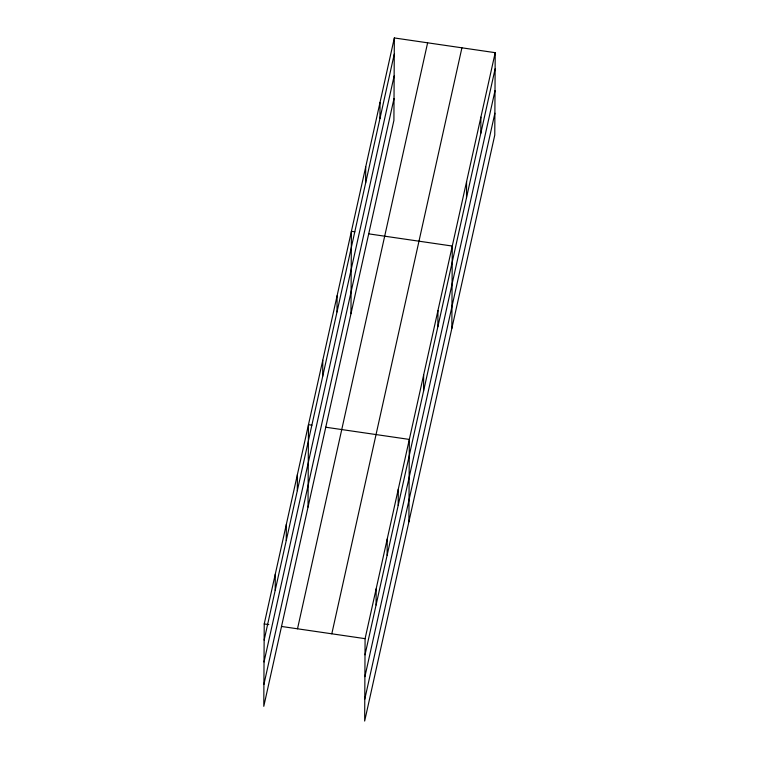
<?xml version="1.0" encoding="UTF-8"?>
<svg xmlns="http://www.w3.org/2000/svg" width="759" height="759" viewBox="0 0 759 759"><rect width="100%" height="100%" fill="white"/><g stroke="black" fill="none" stroke-linecap="round" stroke-linejoin="round"><path stroke-width="1.14" d="M394.338 37.95L264.227 623.936L263.79 706.325L393.912 120.339L394.338 37.95L495.21 52.675L494.773 135.064L364.662 721.05L365.088 638.661L495.21 52.675M275.204 590.293L275.289 574.127M286.257 540.484L286.342 524.317M297.319 490.675L297.405 474.508M308.031 507.088L308.467 424.698L311.911 425.201M322.689 376.407L322.774 360.24M337.005 311.949L337.091 295.782M350.971 313.714L351.398 231.324L354.842 231.827M365.629 183.033L365.715 166.866M376.066 605.018L376.151 588.851M379.946 118.575L380.022 102.408M387.128 555.209L387.213 539.042M398.19 505.399L398.276 489.232M408.902 521.812L409.329 439.423L325.677 427.213M423.56 391.132L423.645 374.965M437.877 326.674L437.952 310.507M451.842 328.438L452.269 246.049L368.618 233.838M466.5 197.757L466.586 181.591M480.808 133.299L480.893 117.133M264.141 640.103L394.253 54.117M264.028 661.952L394.139 75.966M263.904 684.466L394.025 98.49M297.509 628.794L427.621 42.808M331.806 633.803L461.918 47.817M365.013 654.827L495.124 68.841M364.899 676.677L495.01 90.7M364.775 699.2L494.887 113.214M264.227 623.936L268.819 624.6M281.447 626.45L365.088 638.661"/></g></svg>
